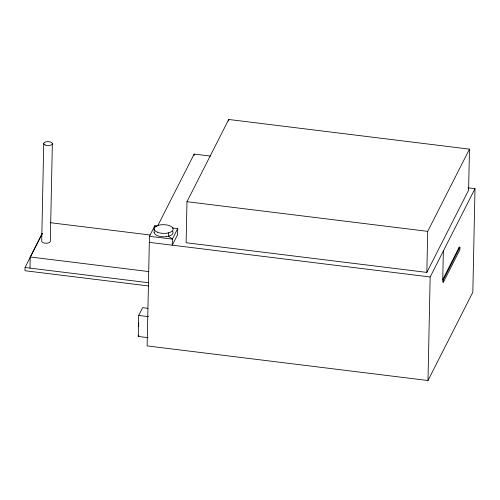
<?xml version="1.0" encoding="UTF-8"?>
<svg xmlns="http://www.w3.org/2000/svg" width="500" height="500" viewBox="0 0 500 500"><rect width="100%" height="100%" fill="white"/><g stroke="black" fill="none" stroke-linecap="round" stroke-linejoin="round"><path stroke-width="0.75" d="M42.281 233.619L25.069 267.512L25 270.731L148.45 285.944M29.987 268.119L30.219 256.975L42.162 233.456M43.744 143.613L41.7 241.25A4.312 1.981 1.2 0 0 46.156 243.238A4.312 1.981 1.2 0 0 50.319 241.256L52.362 143.619M148.112 337.663L138.238 336.45L138.681 315.444L142.631 307.656L147.95 308.312M157.062 226.075L154.762 225.787L149.444 236.331L147.15 345.913L427.994 380.525L472.831 292.231L475 188.675L468.038 187.819M154.094 232.5L154.169 229.019M154.731 227.312L154.762 225.787L155.85 226.606M168.675 232.819L168.6 236.231L172.394 239.094L172.269 245.188L177.587 234.706L177.712 228.619L172.362 227.956M186.975 201.7L186.119 242.731L426.85 272.4L468.6 190.175L469.462 149.144L228.731 119.475L186.975 201.7L427.706 231.363L469.462 149.144M194.119 155.625L194.15 154.069L210.4 156.069M228.7 121.025L228.731 119.475M426.85 272.4L427.706 231.363M427.994 380.525L430.163 276.969L475 188.675M443.356 250.994L442.706 282.062L443.406 282.15L459.862 249.737L459.913 247.237L459.212 247.156L442.756 279.562L443.456 279.65L459.913 247.237M443.406 282.15L443.456 279.65M459.188 248.4L459.212 247.156M157.812 225.625L194.15 154.069M177.712 228.619L172.394 239.094L149.444 236.331M138.238 336.45L138.9 335.15M166.344 236.731L168.6 236.231A9.494 4.369 1.2 0 0 172.656 231.319M50.106 222.675L150.044 234.988M149.319 242.356L430.163 276.969M30.219 256.975L148.75 271.581M25.069 267.512L148.512 282.725M138.681 315.444L148.55 316.663M138.737 326.425A7.875 1.512 -83 0 1 138.731 322.975M166.344 236.669A9.494 4.369 1.2 0 1 154.094 232.438M157.175 232.113A9.494 4.369 1.2 0 0 172.9 230.169A9.494 4.369 1.2 0 0 160.888 224.8A9.494 4.369 1.2 0 0 157.175 232.113M45.113 145.013A4.312 1.981 1.2 0 0 52.25 144.131A4.312 1.981 1.2 0 0 46.794 141.694A4.312 1.981 1.2 0 0 45.113 145.013"/></g></svg>
